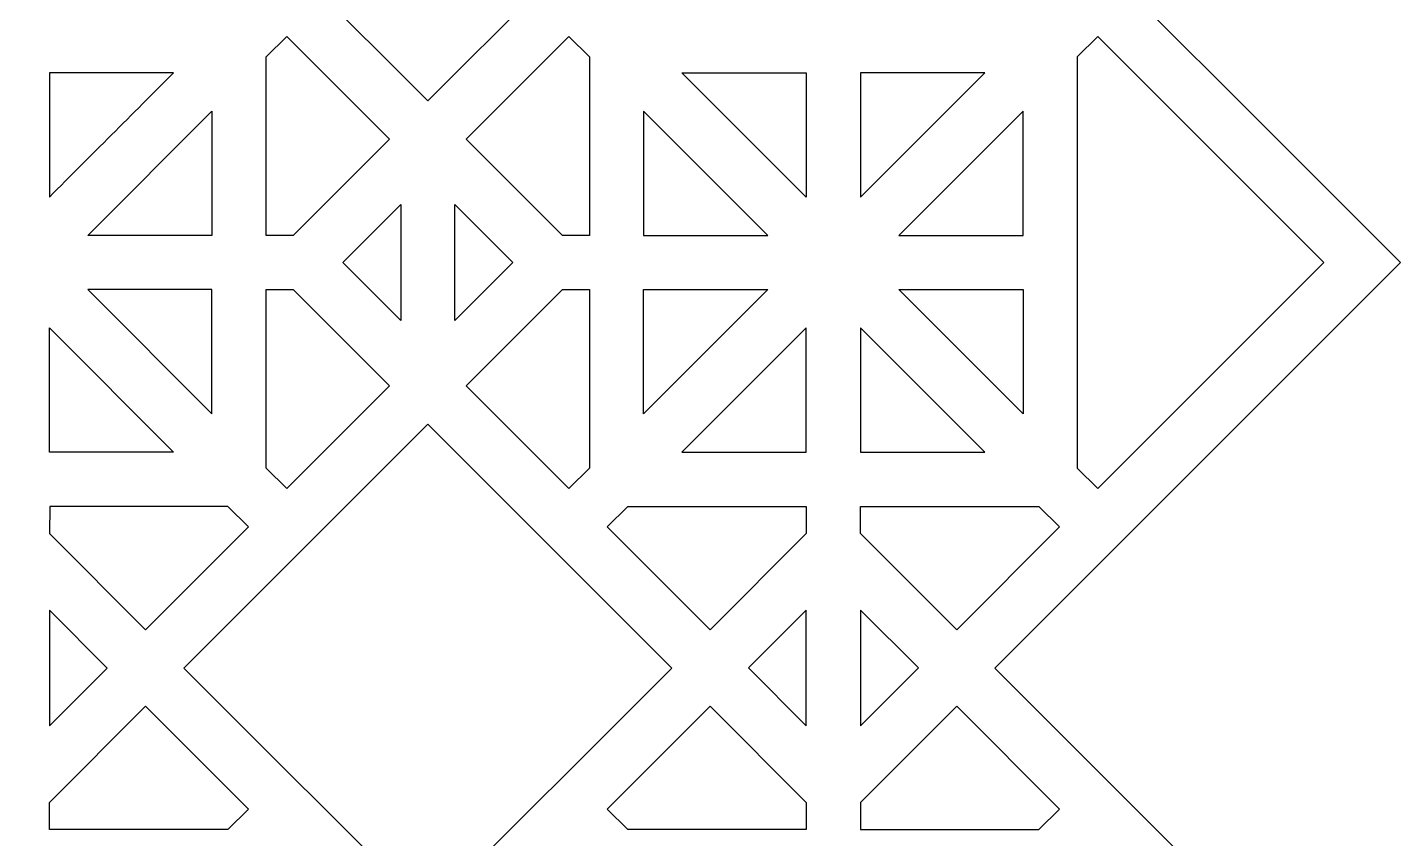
# Model space of a CAD drawing. Header units: centimetres. Extents: x -68 to 68, y -63 to 63.
# Drawn here: x -27.98 to -2.65, y 11.82 to 26.78 of the extents above; entities that cross this region are included whole.
import ezdxf

# ---------------------------------------------------------------- set-up
doc = ezdxf.new("R2010")
doc.units = ezdxf.units.CM
doc.header["$MEASUREMENT"] = 0
doc.layers.add('layer 1', color=7, linetype='Continuous')

msp = doc.modelspace()

# ---------------------------------------------------------------- linework, layer by layer
at = {"layer": 'layer 1', "color": 114}
for points, knots in [([(-13.11224, -62.84331), (-13.11224, -62.84331), (-2.64706, -52.37813), (-2.64706, -52.37813), (-2.64706, -52.37813), (-2.64706, -52.37813), (-10.12967, -44.89556), (-10.12967, -44.89556), (-10.12967, -44.89556), (-10.12967, -44.89556), (-2.64706, -37.41295), (-2.64706, -37.41295), (-2.64706, -37.41295), (-2.64706, -37.41295), (-10.11966, -29.94035), (-10.11966, -29.94035), (-10.11966, -29.94035), (-10.11966, -29.94035), (-2.64706, -22.44777), (-2.64706, -22.44777), (-2.64706, -22.44777), (-2.64706, -22.44777), (-10.12967, -14.96516), (-10.12967, -14.96516), (-10.12967, -14.96516), (-10.12967, -14.96516), (-2.64706, -7.48259), (-2.64706, -7.48259), (-2.64706, -7.48259), (-2.64706, -7.48259), (-10.12964, -0.00001), (-10.12964, -0.00001), (-10.12964, -0.00001), (-10.12964, -0.00001), (-2.64706, 7.48259), (-2.64706, 7.48259), (-2.64706, 7.48259), (-2.64706, 7.48259), (-10.12967, 14.96516), (-10.12967, 14.96516), (-10.12967, 14.96516), (-10.12967, 14.96516), (-2.64706, 22.44777), (-2.64706, 22.44777), (-2.64706, 22.44777), (-2.64706, 22.44777), (-10.11966, 29.92037), (-10.11966, 29.92037), (-10.11966, 29.92037), (-10.11966, 29.92037), (-10.12739, 29.9281), (-10.12739, 29.9281), (-10.12739, 29.9281), (-10.12739, 29.9281), (-10.12965, 29.93036), (-10.12965, 29.93036), (-10.12965, 29.93036), (-10.12965, 29.93036), (-2.64706, 37.41295), (-2.64706, 37.41295), (-2.64706, 37.41295), (-2.64706, 37.41295), (-10.12967, 44.89556), (-10.12967, 44.89556), (-10.12967, 44.89556), (-10.12967, 44.89556), (-2.64706, 52.37813), (-2.64706, 52.37813), (-2.64706, 52.37813), (-2.64706, 52.37813), (-13.11224, 62.84331), (-13.11224, 62.84331), (-13.11224, 62.84331), (-13.11224, 62.84331), (-20.59485, 55.3607), (-20.59485, 55.3607), (-20.59485, 55.3607), (-20.59485, 55.3607), (-28.07742, 62.84331), (-28.07742, 62.84331), (-28.07742, 62.84331), (-28.07742, 62.84331), (-35.56002, 55.36071), (-35.56002, 55.36071), (-35.56002, 55.36071), (-35.56002, 55.36071), (-43.0426, 62.84331), (-43.0426, 62.84331), (-43.0426, 62.84331), (-43.0426, 62.84331), (-50.52517, 55.3607), (-50.52517, 55.3607), (-50.52517, 55.3607), (-50.52517, 55.3607), (-58.00778, 62.84331), (-58.00778, 62.84331), (-58.00778, 62.84331), (-58.00778, 62.84331), (-68.47296, 52.37813), (-68.47296, 52.37813), (-68.47296, 52.37813), (-68.47296, 52.37813), (-60.99035, 44.89556), (-60.99035, 44.89556), (-60.99035, 44.89556), (-60.99035, 44.89556), (-68.47296, 37.41295), (-68.47296, 37.41295), (-68.47296, 37.41295), (-68.47296, 37.41295), (-60.99038, 29.93035), (-60.99038, 29.93035), (-60.99038, 29.93035), (-60.99038, 29.93035), (-68.47296, 22.44777), (-68.47296, 22.44777), (-68.47296, 22.44777), (-68.47296, 22.44777), (-60.99035, 14.96516), (-60.99035, 14.96516), (-60.99035, 14.96516), (-60.99035, 14.96516), (-68.47296, 7.48259), (-68.47296, 7.48259), (-68.47296, 7.48259), (-68.47296, 7.48259), (-60.99037, 0), (-60.99037, 0), (-60.99037, 0), (-60.99037, 0), (-68.47296, -7.48259), (-68.47296, -7.48259), (-68.47296, -7.48259), (-68.47296, -7.48259), (-60.99035, -14.96516), (-60.99035, -14.96516), (-60.99035, -14.96516), (-60.99035, -14.96516), (-68.47296, -22.44777), (-68.47296, -22.44777), (-68.47296, -22.44777), (-68.47296, -22.44777), (-60.99037, -29.93036), (-60.99037, -29.93036), (-60.99037, -29.93036), (-60.99037, -29.93036), (-68.47296, -37.41295), (-68.47296, -37.41295), (-68.47296, -37.41295), (-68.47296, -37.41295), (-60.99035, -44.89556), (-60.99035, -44.89556), (-60.99035, -44.89556), (-60.99035, -44.89556), (-68.47296, -52.37813), (-68.47296, -52.37813), (-68.47296, -52.37813), (-68.47296, -52.37813), (-58.00778, -62.84331), (-58.00778, -62.84331), (-58.00778, -62.84331), (-58.00778, -62.84331), (-50.52518, -55.36071), (-50.52518, -55.36071), (-50.52518, -55.36071), (-50.52518, -55.36071), (-43.0426, -62.84331), (-43.0426, -62.84331), (-43.0426, -62.84331), (-43.0426, -62.84331), (-35.56002, -55.36071), (-35.56002, -55.36071), (-35.56002, -55.36071), (-35.56002, -55.36071), (-28.07742, -62.84331), (-28.07742, -62.84331), (-28.07742, -62.84331), (-28.07742, -62.84331), (-20.59484, -55.36071), (-20.59484, -55.36071), (-20.59484, -55.36071), (-20.59484, -55.36071), (-13.11224, -62.84331), (-13.11224, -62.84331)], [0, 0, 0, 0, 0.0212766, 0.0212766, 0.0212766, 0.0212766, 0.04255319, 0.04255319, 0.04255319, 0.04255319, 0.06382979, 0.06382979, 0.06382979, 0.06382979, 0.08510638, 0.08510638, 0.08510638, 0.08510638, 0.10638298, 0.10638298, 0.10638298, 0.10638298, 0.12765957, 0.12765957, 0.12765957, 0.12765957, 0.14893617, 0.14893617, 0.14893617, 0.14893617, 0.17021277, 0.17021277, 0.17021277, 0.17021277, 0.19148936, 0.19148936, 0.19148936, 0.19148936, 0.21276596, 0.21276596, 0.21276596, 0.21276596, 0.23404255, 0.23404255, 0.23404255, 0.23404255, 0.25531915, 0.25531915, 0.25531915, 0.25531915, 0.27659574, 0.27659574, 0.27659574, 0.27659574, 0.29787234, 0.29787234, 0.29787234, 0.29787234, 0.31914894, 0.31914894, 0.31914894, 0.31914894, 0.34042553, 0.34042553, 0.34042553, 0.34042553, 0.36170213, 0.36170213, 0.36170213, 0.36170213, 0.38297872, 0.38297872, 0.38297872, 0.38297872, 0.40425532, 0.40425532, 0.40425532, 0.40425532, 0.42553191, 0.42553191, 0.42553191, 0.42553191, 0.44680851, 0.44680851, 0.44680851, 0.44680851, 0.46808511, 0.46808511, 0.46808511, 0.46808511, 0.4893617, 0.4893617, 0.4893617, 0.4893617, 0.5106383, 0.5106383, 0.5106383, 0.5106383, 0.53191489, 0.53191489, 0.53191489, 0.53191489, 0.55319149, 0.55319149, 0.55319149, 0.55319149, 0.57446809, 0.57446809, 0.57446809, 0.57446809, 0.59574468, 0.59574468, 0.59574468, 0.59574468, 0.61702128, 0.61702128, 0.61702128, 0.61702128, 0.63829787, 0.63829787, 0.63829787, 0.63829787, 0.65957447, 0.65957447, 0.65957447, 0.65957447, 0.68085106, 0.68085106, 0.68085106, 0.68085106, 0.70212766, 0.70212766, 0.70212766, 0.70212766, 0.72340426, 0.72340426, 0.72340426, 0.72340426, 0.74468085, 0.74468085, 0.74468085, 0.74468085, 0.76595745, 0.76595745, 0.76595745, 0.76595745, 0.78723404, 0.78723404, 0.78723404, 0.78723404, 0.80851064, 0.80851064, 0.80851064, 0.80851064, 0.82978723, 0.82978723, 0.82978723, 0.82978723, 0.85106383, 0.85106383, 0.85106383, 0.85106383, 0.87234043, 0.87234043, 0.87234043, 0.87234043, 0.89361702, 0.89361702, 0.89361702, 0.89361702, 0.91489362, 0.91489362, 0.91489362, 0.91489362, 0.93617021, 0.93617021, 0.93617021, 0.93617021, 0.95744681, 0.95744681, 0.95744681, 0.95744681, 1, 1, 1, 1]), ([(-25.09484, 29.93036), (-25.09484, 29.93036), (-20.59485, 34.43037), (-20.59485, 34.43037), (-20.59485, 34.43037), (-19.09271, 32.93255), (-17.59482, 31.43035), (-16.09484, 29.93037), (-16.09484, 29.93037), (-16.09484, 29.93037), (-18.58524, 27.43996), (-18.58524, 27.43996), (-18.58524, 27.43996), (-18.58524, 27.43996), (-18.58525, 27.43995), (-18.58525, 27.43995), (-18.58525, 27.43995), (-18.58525, 27.43995), (-20.59485, 25.43035), (-20.59485, 25.43035), (-20.59485, 25.43035), (-20.59485, 25.43035), (-25.09307, 29.92859), (-25.09307, 29.92859), (-25.09307, 29.92859), (-25.09307, 29.92859), (-25.09484, 29.93036), (-25.09484, 29.93036), (-25.09484, 29.93036), (-25.09484, 29.93036), (-25.09484, 29.93036), (-25.09484, 29.93036)], [0, 0, 0, 0, 0.11111111, 0.11111111, 0.11111111, 0.11111111, 0.22222222, 0.22222222, 0.22222222, 0.22222222, 0.33333333, 0.33333333, 0.33333333, 0.33333333, 0.44444444, 0.44444444, 0.44444444, 0.44444444, 0.55555556, 0.55555556, 0.55555556, 0.55555556, 0.66666667, 0.66666667, 0.66666667, 0.66666667, 0.77777778, 0.77777778, 0.77777778, 0.77777778, 1, 1, 1, 1]), ([(-23.19839, 26.61967), (-23.19839, 26.61967), (-23.57742, 26.24066), (-23.57742, 26.24066), (-23.57742, 26.24066), (-23.57742, 26.24066), (-23.57742, 22.94777), (-23.57742, 22.94777), (-23.57742, 22.94777), (-23.57742, 22.94777), (-23.07741, 22.94778), (-23.07741, 22.94778), (-23.07741, 22.94778), (-23.07741, 22.94778), (-21.30196, 24.72323), (-21.30196, 24.72323), (-21.30196, 24.72323), (-21.30196, 24.72323), (-23.19839, 26.61967), (-23.19839, 26.61967)], [0, 0, 0, 0, 0.16666667, 0.16666667, 0.16666667, 0.16666667, 0.33333333, 0.33333333, 0.33333333, 0.33333333, 0.5, 0.5, 0.5, 0.5, 0.66666667, 0.66666667, 0.66666667, 0.66666667, 1, 1, 1, 1]), ([(-18.11226, 22.94777), (-18.11226, 22.94777), (-18.10227, 22.94777), (-18.10227, 22.94777), (-18.10227, 22.94777), (-18.10227, 22.94777), (-17.61224, 22.94776), (-17.61224, 22.94776), (-17.61224, 22.94776), (-17.61224, 22.94776), (-17.61224, 22.94777), (-17.61224, 22.94777), (-17.61224, 22.94777), (-17.61224, 22.94777), (-17.61224, 26.24066), (-17.61224, 26.24066), (-17.61224, 26.24066), (-17.61224, 26.24066), (-17.99127, 26.61967), (-17.99127, 26.61967), (-17.99127, 26.61967), (-17.99127, 26.61967), (-19.88771, 24.72323), (-19.88771, 24.72323), (-19.88771, 24.72323), (-19.88771, 24.72323), (-19.88772, 24.72322), (-19.88772, 24.72322), (-19.88772, 24.72322), (-19.88772, 24.72322), (-18.11226, 22.94777), (-18.11226, 22.94777)], [0, 0, 0, 0, 0.11111111, 0.11111111, 0.11111111, 0.11111111, 0.22222222, 0.22222222, 0.22222222, 0.22222222, 0.33333333, 0.33333333, 0.33333333, 0.33333333, 0.44444444, 0.44444444, 0.44444444, 0.44444444, 0.55555556, 0.55555556, 0.55555556, 0.55555556, 0.66666667, 0.66666667, 0.66666667, 0.66666667, 0.77777778, 0.77777778, 0.77777778, 0.77777778, 1, 1, 1, 1]), ([(-8.61224, 26.24072), (-8.61224, 26.24072), (-8.23323, 26.61973), (-8.23323, 26.61973), (-8.23323, 26.61973), (-8.23323, 26.61973), (-4.06127, 22.44777), (-4.06127, 22.44777), (-4.06127, 22.44777), (-4.06127, 22.44777), (-8.23319, 18.27585), (-8.23319, 18.27585), (-8.23319, 18.27585), (-8.23319, 18.27585), (-8.61224, 18.65489), (-8.61224, 18.65489), (-8.61224, 18.65489), (-8.61224, 18.65489), (-8.61224, 26.24072), (-8.61224, 26.24072)], [0, 0, 0, 0, 0.16666667, 0.16666667, 0.16666667, 0.16666667, 0.33333333, 0.33333333, 0.33333333, 0.33333333, 0.5, 0.5, 0.5, 0.5, 0.66666667, 0.66666667, 0.66666667, 0.66666667, 1, 1, 1, 1]), ([(-25.28442, 25.94777), (-26.0487, 25.1835), (-26.81299, 24.41921), (-27.57727, 23.65493), (-27.57727, 23.65493), (-27.57727, 23.65493), (-27.57727, 25.94777), (-27.57727, 25.94777), (-27.57727, 25.94777), (-27.57727, 25.94777), (-25.28442, 25.94777), (-25.28442, 25.94777)], [0, 0, 0, 0, 0.25, 0.25, 0.25, 0.25, 0.5, 0.5, 0.5, 0.5, 1, 1, 1, 1]), ([(-15.90524, 25.94777), (-15.90524, 25.94777), (-13.61239, 23.65493), (-13.61239, 23.65493), (-13.61239, 23.65493), (-13.61239, 23.65493), (-13.61239, 25.94777), (-13.61239, 25.94777), (-13.61239, 25.94777), (-13.61239, 25.94777), (-15.90524, 25.94777), (-15.90524, 25.94777)], [0, 0, 0, 0, 0.25, 0.25, 0.25, 0.25, 0.5, 0.5, 0.5, 0.5, 1, 1, 1, 1]), ([(-12.6124, 23.65491), (-12.6124, 23.65491), (-12.61239, 25.94777), (-12.61239, 25.94777), (-12.61239, 25.94777), (-12.61239, 25.94777), (-10.31952, 25.94778), (-10.31952, 25.94778), (-10.31952, 25.94778), (-10.31952, 25.94778), (-12.6124, 23.65491), (-12.6124, 23.65491)], [0, 0, 0, 0, 0.25, 0.25, 0.25, 0.25, 0.5, 0.5, 0.5, 0.5, 1, 1, 1, 1]), ([(-26.87023, 22.94778), (-26.87023, 22.94778), (-24.57742, 22.94777), (-24.57742, 22.94777), (-24.57742, 22.94777), (-24.57742, 22.94777), (-24.57743, 25.24055), (-24.57743, 25.24055), (-24.57743, 25.24055), (-24.57743, 25.24055), (-26.87023, 22.94778), (-26.87023, 22.94778)], [0, 0, 0, 0, 0.25, 0.25, 0.25, 0.25, 0.5, 0.5, 0.5, 0.5, 1, 1, 1, 1]), ([(-14.31943, 22.94778), (-14.31943, 22.94778), (-16.61224, 22.94777), (-16.61224, 22.94777), (-16.61224, 22.94777), (-16.61224, 22.94777), (-16.61223, 25.24055), (-16.61223, 25.24055), (-16.61223, 25.24055), (-16.61223, 25.24055), (-14.31943, 22.94778), (-14.31943, 22.94778)], [0, 0, 0, 0, 0.25, 0.25, 0.25, 0.25, 0.5, 0.5, 0.5, 0.5, 1, 1, 1, 1]), ([(-11.90535, 22.94777), (-11.90535, 22.94777), (-9.61224, 25.24081), (-9.61224, 25.24081), (-9.61224, 25.24081), (-9.61224, 25.24081), (-9.61224, 22.94777), (-9.61224, 22.94777), (-9.61224, 22.94777), (-9.61224, 22.94777), (-11.90535, 22.94777), (-11.90535, 22.94777)], [0, 0, 0, 0, 0.25, 0.25, 0.25, 0.25, 0.5, 0.5, 0.5, 0.5, 1, 1, 1, 1]), ([(-18.11226, 22.94776), (-18.11226, 22.94776), (-19.88771, 24.72322), (-19.88771, 24.72322), (-19.88771, 24.72322), (-19.88771, 24.72322), (-19.88772, 24.72322), (-19.88772, 24.72322), (-19.88772, 24.72322), (-19.88772, 24.72322), (-19.88772, 24.72323), (-19.88772, 24.72323), (-19.88772, 24.72323), (-19.88772, 24.72323), (-18.11226, 22.94776), (-18.11226, 22.94776)], [0, 0, 0, 0, 0.2, 0.2, 0.2, 0.2, 0.4, 0.4, 0.4, 0.4, 0.6, 0.6, 0.6, 0.6, 1, 1, 1, 1]), ([(-21.09485, 21.37939), (-21.09485, 21.37939), (-21.09484, 23.51613), (-21.09484, 23.51613), (-21.09484, 23.51613), (-21.09484, 23.51613), (-22.1632, 22.44777), (-22.1632, 22.44777), (-22.1632, 22.44777), (-22.1632, 22.44777), (-21.09485, 21.37939), (-21.09485, 21.37939)], [0, 0, 0, 0, 0.25, 0.25, 0.25, 0.25, 0.5, 0.5, 0.5, 0.5, 1, 1, 1, 1]), ([(-20.09485, 23.51611), (-20.09485, 23.51611), (-20.09483, 21.3794), (-20.09483, 21.3794), (-20.09483, 21.3794), (-20.09483, 21.3794), (-19.02646, 22.44777), (-19.02646, 22.44777), (-19.02646, 22.44777), (-19.02646, 22.44777), (-20.09485, 23.51611), (-20.09485, 23.51611)], [0, 0, 0, 0, 0.25, 0.25, 0.25, 0.25, 0.5, 0.5, 0.5, 0.5, 1, 1, 1, 1]), ([(-24.57742, 19.65506), (-24.57742, 19.65506), (-26.87015, 21.94777), (-26.87015, 21.94777), (-26.87015, 21.94777), (-26.87015, 21.94777), (-24.57742, 21.94777), (-24.57742, 21.94777), (-24.57742, 21.94777), (-24.57742, 21.94777), (-24.57742, 19.65506), (-24.57742, 19.65506)], [0, 0, 0, 0, 0.25, 0.25, 0.25, 0.25, 0.5, 0.5, 0.5, 0.5, 1, 1, 1, 1]), ([(-23.57742, 18.65495), (-23.57742, 18.65495), (-23.19837, 18.27588), (-23.19837, 18.27588), (-23.19837, 18.27588), (-23.19837, 18.27588), (-21.30196, 20.17229), (-21.30196, 20.17229), (-21.30196, 20.17229), (-21.30196, 20.17229), (-21.30212, 20.17245), (-21.30212, 20.17245), (-21.30212, 20.17245), (-21.30212, 20.17245), (-23.07744, 21.94777), (-23.07744, 21.94777), (-23.07744, 21.94777), (-23.07744, 21.94777), (-23.57742, 21.94777), (-23.57742, 21.94777), (-23.57742, 21.94777), (-23.57742, 21.94777), (-23.57742, 18.65495), (-23.57742, 18.65495)], [0, 0, 0, 0, 0.14285714, 0.14285714, 0.14285714, 0.14285714, 0.28571429, 0.28571429, 0.28571429, 0.28571429, 0.42857143, 0.42857143, 0.42857143, 0.42857143, 0.57142857, 0.57142857, 0.57142857, 0.57142857, 0.71428571, 0.71428571, 0.71428571, 0.71428571, 1, 1, 1, 1]), ([(-19.88772, 20.17228), (-19.88772, 20.17228), (-17.99129, 18.27588), (-17.99129, 18.27588), (-17.99129, 18.27588), (-17.99129, 18.27588), (-17.61224, 18.65495), (-17.61224, 18.65495), (-17.61224, 18.65495), (-17.61224, 18.65495), (-17.61224, 21.94777), (-17.61224, 21.94777), (-17.61224, 21.94777), (-17.61224, 21.94777), (-18.11224, 21.94777), (-18.11224, 21.94777), (-18.11224, 21.94777), (-18.11224, 21.94777), (-19.88772, 20.17228), (-19.88772, 20.17228)], [0, 0, 0, 0, 0.16666667, 0.16666667, 0.16666667, 0.16666667, 0.33333333, 0.33333333, 0.33333333, 0.33333333, 0.5, 0.5, 0.5, 0.5, 0.66666667, 0.66666667, 0.66666667, 0.66666667, 1, 1, 1, 1]), ([(-16.61224, 19.65506), (-16.61224, 19.65506), (-14.31951, 21.94777), (-14.31951, 21.94777), (-14.31951, 21.94777), (-14.31951, 21.94777), (-16.61224, 21.94777), (-16.61224, 21.94777), (-16.61224, 21.94777), (-16.61224, 21.94777), (-16.61224, 19.65506), (-16.61224, 19.65506)], [0, 0, 0, 0, 0.25, 0.25, 0.25, 0.25, 0.5, 0.5, 0.5, 0.5, 1, 1, 1, 1]), ([(-9.61224, 19.65477), (-9.61224, 19.65477), (-9.61223, 21.94777), (-9.61223, 21.94777), (-9.61223, 21.94777), (-9.61223, 21.94777), (-11.90524, 21.94777), (-11.90524, 21.94777), (-11.90524, 21.94777), (-11.90524, 21.94777), (-9.61224, 19.65477), (-9.61224, 19.65477)], [0, 0, 0, 0, 0.25, 0.25, 0.25, 0.25, 0.5, 0.5, 0.5, 0.5, 1, 1, 1, 1]), ([(-27.57727, 18.94778), (-27.57727, 18.94778), (-25.28435, 18.94777), (-25.28435, 18.94777), (-25.28435, 18.94777), (-25.28435, 18.94777), (-27.57727, 21.24072), (-27.57727, 21.24072), (-27.57727, 21.24072), (-27.57727, 21.24072), (-27.57727, 18.94778), (-27.57727, 18.94778)], [0, 0, 0, 0, 0.25, 0.25, 0.25, 0.25, 0.5, 0.5, 0.5, 0.5, 1, 1, 1, 1]), ([(-13.61239, 18.94778), (-13.61239, 18.94778), (-15.90531, 18.94777), (-15.90531, 18.94777), (-15.90531, 18.94777), (-15.90531, 18.94777), (-13.61239, 21.24072), (-13.61239, 21.24072), (-13.61239, 21.24072), (-13.61239, 21.24072), (-13.61239, 18.94778), (-13.61239, 18.94778)], [0, 0, 0, 0, 0.25, 0.25, 0.25, 0.25, 0.5, 0.5, 0.5, 0.5, 1, 1, 1, 1]), ([(-10.31948, 18.94778), (-10.31948, 18.94778), (-12.61239, 18.94777), (-12.61239, 18.94777), (-12.61239, 18.94777), (-12.61239, 18.94777), (-12.61239, 20.09425), (-12.61239, 20.09425), (-12.61239, 20.09425), (-12.61239, 20.09425), (-12.6124, 20.09425), (-12.6124, 20.09425), (-12.6124, 20.09425), (-12.6124, 20.09425), (-12.6124, 21.24071), (-12.6124, 21.24071), (-12.6124, 21.24071), (-12.6124, 21.24071), (-10.31948, 18.94778), (-10.31948, 18.94778)], [0, 0, 0, 0, 0.16666667, 0.16666667, 0.16666667, 0.16666667, 0.33333333, 0.33333333, 0.33333333, 0.33333333, 0.5, 0.5, 0.5, 0.5, 0.66666667, 0.66666667, 0.66666667, 0.66666667, 1, 1, 1, 1]), ([(-20.59484, 19.46517), (-20.59484, 19.46517), (-16.09485, 14.96516), (-16.09485, 14.96516), (-16.09485, 14.96516), (-16.09485, 14.96516), (-20.59483, 10.46516), (-20.59483, 10.46516), (-20.59483, 10.46516), (-20.59483, 10.46516), (-25.09484, 14.96515), (-25.09484, 14.96515), (-25.09484, 14.96515), (-25.09484, 14.96515), (-20.59484, 19.46517), (-20.59484, 19.46517)], [0, 0, 0, 0, 0.2, 0.2, 0.2, 0.2, 0.4, 0.4, 0.4, 0.4, 0.6, 0.6, 0.6, 0.6, 1, 1, 1, 1]), ([(-27.56727, 17.94777), (-27.56727, 17.94777), (-24.28446, 17.94777), (-24.28446, 17.94777), (-24.28446, 17.94777), (-24.28446, 17.94777), (-23.90548, 17.56877), (-23.90548, 17.56877), (-23.90548, 17.56877), (-23.90548, 17.56877), (-25.80195, 15.67227), (-25.80195, 15.67227), (-25.80195, 15.67227), (-25.80195, 15.67227), (-27.57728, 17.44759), (-27.57728, 17.44759), (-27.57728, 17.44759), (-27.57728, 17.44759), (-27.56727, 17.94777), (-27.56727, 17.94777)], [0, 0, 0, 0, 0.16666667, 0.16666667, 0.16666667, 0.16666667, 0.33333333, 0.33333333, 0.33333333, 0.33333333, 0.5, 0.5, 0.5, 0.5, 0.66666667, 0.66666667, 0.66666667, 0.66666667, 1, 1, 1, 1]), ([(-13.6124, 17.44761), (-13.6124, 17.44761), (-13.61239, 17.94777), (-13.61239, 17.94777), (-13.61239, 17.94777), (-13.61239, 17.94777), (-16.9052, 17.94777), (-16.9052, 17.94777), (-16.9052, 17.94777), (-16.9052, 17.94777), (-17.28418, 17.56877), (-17.28418, 17.56877), (-17.28418, 17.56877), (-17.28418, 17.56877), (-15.38771, 15.6723), (-15.38771, 15.6723), (-15.38771, 15.6723), (-15.38771, 15.6723), (-13.6124, 17.44761), (-13.6124, 17.44761)], [0, 0, 0, 0, 0.16666667, 0.16666667, 0.16666667, 0.16666667, 0.33333333, 0.33333333, 0.33333333, 0.33333333, 0.5, 0.5, 0.5, 0.5, 0.66666667, 0.66666667, 0.66666667, 0.66666667, 1, 1, 1, 1]), ([(-10.83677, 15.67226), (-10.83677, 15.67226), (-8.9403, 17.56874), (-8.9403, 17.56874), (-8.9403, 17.56874), (-8.9403, 17.56874), (-9.31935, 17.94777), (-9.31935, 17.94777), (-9.31935, 17.94777), (-9.31935, 17.94777), (-12.61239, 17.94777), (-12.61239, 17.94777), (-12.61239, 17.94777), (-12.61239, 17.94777), (-12.6124, 17.44791), (-12.6124, 17.44791), (-12.6124, 17.44791), (-12.6124, 17.44791), (-10.83677, 15.67226), (-10.83677, 15.67226)], [0, 0, 0, 0, 0.16666667, 0.16666667, 0.16666667, 0.16666667, 0.33333333, 0.33333333, 0.33333333, 0.33333333, 0.5, 0.5, 0.5, 0.5, 0.66666667, 0.66666667, 0.66666667, 0.66666667, 1, 1, 1, 1]), ([(-27.57727, 13.89695), (-27.57727, 13.89695), (-27.57727, 16.03339), (-27.57727, 16.03339), (-27.57727, 16.03339), (-27.57727, 16.03339), (-26.50906, 14.96516), (-26.50906, 14.96516), (-26.50906, 14.96516), (-26.50906, 14.96516), (-27.57727, 13.89695), (-27.57727, 13.89695)], [0, 0, 0, 0, 0.25, 0.25, 0.25, 0.25, 0.5, 0.5, 0.5, 0.5, 1, 1, 1, 1]), ([(-13.61239, 13.89693), (-13.61239, 13.89693), (-14.6806, 14.96519), (-14.6806, 14.96519), (-14.6806, 14.96519), (-14.6806, 14.96519), (-13.61239, 16.0334), (-13.61239, 16.0334), (-13.61239, 16.0334), (-13.61239, 16.0334), (-13.61239, 13.89693), (-13.61239, 13.89693)], [0, 0, 0, 0, 0.25, 0.25, 0.25, 0.25, 0.5, 0.5, 0.5, 0.5, 1, 1, 1, 1]), ([(-12.61238, 13.89666), (-12.61238, 13.89666), (-12.61239, 16.03369), (-12.61239, 16.03369), (-12.61239, 16.03369), (-12.61239, 16.03369), (-11.54387, 14.96517), (-11.54387, 14.96517), (-11.54387, 14.96517), (-11.54387, 14.96517), (-12.61238, 13.89666), (-12.61238, 13.89666)], [0, 0, 0, 0, 0.25, 0.25, 0.25, 0.25, 0.5, 0.5, 0.5, 0.5, 1, 1, 1, 1]), ([(-25.80196, 14.25806), (-25.80196, 14.25806), (-27.57727, 12.48274), (-27.57727, 12.48274), (-27.57727, 12.48274), (-27.57727, 12.48274), (-27.57727, 11.98259), (-27.57727, 11.98259), (-27.57727, 11.98259), (-27.57727, 11.98259), (-24.28446, 11.98259), (-24.28446, 11.98259), (-24.28446, 11.98259), (-24.28446, 11.98259), (-23.90548, 12.36159), (-23.90548, 12.36159), (-23.90548, 12.36159), (-23.90548, 12.36159), (-25.80195, 14.25805), (-25.80195, 14.25805), (-25.80195, 14.25805), (-25.80195, 14.25805), (-25.80195, 14.25806), (-25.80195, 14.25806), (-25.80195, 14.25806), (-25.80195, 14.25806), (-25.80196, 14.25806), (-25.80196, 14.25806)], [0, 0, 0, 0, 0.125, 0.125, 0.125, 0.125, 0.25, 0.25, 0.25, 0.25, 0.375, 0.375, 0.375, 0.375, 0.5, 0.5, 0.5, 0.5, 0.625, 0.625, 0.625, 0.625, 0.75, 0.75, 0.75, 0.75, 1, 1, 1, 1]), ([(-13.61239, 11.98259), (-13.61239, 11.98259), (-13.61239, 12.48272), (-13.61239, 12.48272), (-13.61239, 12.48272), (-13.61239, 12.48272), (-15.38773, 14.25805), (-15.38773, 14.25805), (-15.38773, 14.25805), (-15.38773, 14.25805), (-17.28418, 12.36159), (-17.28418, 12.36159), (-17.28418, 12.36159), (-17.28418, 12.36159), (-16.9052, 11.98259), (-16.9052, 11.98259), (-16.9052, 11.98259), (-16.9052, 11.98259), (-13.61239, 11.98259), (-13.61239, 11.98259)], [0, 0, 0, 0, 0.16666667, 0.16666667, 0.16666667, 0.16666667, 0.33333333, 0.33333333, 0.33333333, 0.33333333, 0.5, 0.5, 0.5, 0.5, 0.66666667, 0.66666667, 0.66666667, 0.66666667, 1, 1, 1, 1]), ([(-8.9403, 12.36162), (-8.9403, 12.36162), (-9.31935, 11.98259), (-9.31935, 11.98259), (-9.31935, 11.98259), (-9.31935, 11.98259), (-12.61239, 11.98259), (-12.61239, 11.98259), (-12.61239, 11.98259), (-12.61239, 11.98259), (-12.61239, 12.48244), (-12.61239, 12.48244), (-12.61239, 12.48244), (-12.61239, 12.48244), (-10.83677, 14.25806), (-10.83677, 14.25806), (-10.83677, 14.25806), (-10.83677, 14.25806), (-8.9403, 12.36162), (-8.9403, 12.36162)], [0, 0, 0, 0, 0.16666667, 0.16666667, 0.16666667, 0.16666667, 0.33333333, 0.33333333, 0.33333333, 0.33333333, 0.5, 0.5, 0.5, 0.5, 0.66666667, 0.66666667, 0.66666667, 0.66666667, 1, 1, 1, 1])]:
    msp.add_open_spline(points, degree=3, knots=knots, dxfattribs=at)
at = {"layer": 'layer 1', "color": 250, "lineweight": 9}
for points, knots in [([(-13.11224, -62.84331), (-13.11224, -62.84331), (-2.64706, -52.37813), (-2.64706, -52.37813), (-2.64706, -52.37813), (-2.64706, -52.37813), (-10.12967, -44.89556), (-10.12967, -44.89556), (-10.12967, -44.89556), (-10.12967, -44.89556), (-2.64706, -37.41295), (-2.64706, -37.41295), (-2.64706, -37.41295), (-2.64706, -37.41295), (-10.11966, -29.94035), (-10.11966, -29.94035), (-10.11966, -29.94035), (-10.11966, -29.94035), (-2.64706, -22.44777), (-2.64706, -22.44777), (-2.64706, -22.44777), (-2.64706, -22.44777), (-10.12967, -14.96516), (-10.12967, -14.96516), (-10.12967, -14.96516), (-10.12967, -14.96516), (-2.64706, -7.48259), (-2.64706, -7.48259), (-2.64706, -7.48259), (-2.64706, -7.48259), (-10.12964, -0.00001), (-10.12964, -0.00001), (-10.12964, -0.00001), (-10.12964, -0.00001), (-2.64706, 7.48259), (-2.64706, 7.48259), (-2.64706, 7.48259), (-2.64706, 7.48259), (-10.12967, 14.96516), (-10.12967, 14.96516), (-10.12967, 14.96516), (-10.12967, 14.96516), (-2.64706, 22.44777), (-2.64706, 22.44777), (-2.64706, 22.44777), (-2.64706, 22.44777), (-10.11966, 29.92037), (-10.11966, 29.92037), (-10.11966, 29.92037), (-10.11966, 29.92037), (-10.12739, 29.9281), (-10.12739, 29.9281), (-10.12739, 29.9281), (-10.12739, 29.9281), (-10.12965, 29.93036), (-10.12965, 29.93036), (-10.12965, 29.93036), (-10.12965, 29.93036), (-2.64706, 37.41295), (-2.64706, 37.41295), (-2.64706, 37.41295), (-2.64706, 37.41295), (-10.12967, 44.89556), (-10.12967, 44.89556), (-10.12967, 44.89556), (-10.12967, 44.89556), (-2.64706, 52.37813), (-2.64706, 52.37813), (-2.64706, 52.37813), (-2.64706, 52.37813), (-13.11224, 62.84331), (-13.11224, 62.84331), (-13.11224, 62.84331), (-13.11224, 62.84331), (-20.59485, 55.3607), (-20.59485, 55.3607), (-20.59485, 55.3607), (-20.59485, 55.3607), (-28.07742, 62.84331), (-28.07742, 62.84331), (-28.07742, 62.84331), (-28.07742, 62.84331), (-35.56002, 55.36071), (-35.56002, 55.36071), (-35.56002, 55.36071), (-35.56002, 55.36071), (-43.0426, 62.84331), (-43.0426, 62.84331), (-43.0426, 62.84331), (-43.0426, 62.84331), (-50.52517, 55.3607), (-50.52517, 55.3607), (-50.52517, 55.3607), (-50.52517, 55.3607), (-58.00778, 62.84331), (-58.00778, 62.84331), (-58.00778, 62.84331), (-58.00778, 62.84331), (-68.47296, 52.37813), (-68.47296, 52.37813), (-68.47296, 52.37813), (-68.47296, 52.37813), (-60.99035, 44.89556), (-60.99035, 44.89556), (-60.99035, 44.89556), (-60.99035, 44.89556), (-68.47296, 37.41295), (-68.47296, 37.41295), (-68.47296, 37.41295), (-68.47296, 37.41295), (-60.99038, 29.93035), (-60.99038, 29.93035), (-60.99038, 29.93035), (-60.99038, 29.93035), (-68.47296, 22.44777), (-68.47296, 22.44777), (-68.47296, 22.44777), (-68.47296, 22.44777), (-60.99035, 14.96516), (-60.99035, 14.96516), (-60.99035, 14.96516), (-60.99035, 14.96516), (-68.47296, 7.48259), (-68.47296, 7.48259), (-68.47296, 7.48259), (-68.47296, 7.48259), (-60.99037, 0), (-60.99037, 0), (-60.99037, 0), (-60.99037, 0), (-68.47296, -7.48259), (-68.47296, -7.48259), (-68.47296, -7.48259), (-68.47296, -7.48259), (-60.99035, -14.96516), (-60.99035, -14.96516), (-60.99035, -14.96516), (-60.99035, -14.96516), (-68.47296, -22.44777), (-68.47296, -22.44777), (-68.47296, -22.44777), (-68.47296, -22.44777), (-60.99037, -29.93036), (-60.99037, -29.93036), (-60.99037, -29.93036), (-60.99037, -29.93036), (-68.47296, -37.41295), (-68.47296, -37.41295), (-68.47296, -37.41295), (-68.47296, -37.41295), (-60.99035, -44.89556), (-60.99035, -44.89556), (-60.99035, -44.89556), (-60.99035, -44.89556), (-68.47296, -52.37813), (-68.47296, -52.37813), (-68.47296, -52.37813), (-68.47296, -52.37813), (-58.00778, -62.84331), (-58.00778, -62.84331), (-58.00778, -62.84331), (-58.00778, -62.84331), (-50.52518, -55.36071), (-50.52518, -55.36071), (-50.52518, -55.36071), (-50.52518, -55.36071), (-43.0426, -62.84331), (-43.0426, -62.84331), (-43.0426, -62.84331), (-43.0426, -62.84331), (-35.56002, -55.36071), (-35.56002, -55.36071), (-35.56002, -55.36071), (-35.56002, -55.36071), (-28.07742, -62.84331), (-28.07742, -62.84331), (-28.07742, -62.84331), (-28.07742, -62.84331), (-20.59484, -55.36071), (-20.59484, -55.36071), (-20.59484, -55.36071), (-20.59484, -55.36071), (-13.11224, -62.84331), (-13.11224, -62.84331)], [0, 0, 0, 0, 0.0212766, 0.0212766, 0.0212766, 0.0212766, 0.04255319, 0.04255319, 0.04255319, 0.04255319, 0.06382979, 0.06382979, 0.06382979, 0.06382979, 0.08510638, 0.08510638, 0.08510638, 0.08510638, 0.10638298, 0.10638298, 0.10638298, 0.10638298, 0.12765957, 0.12765957, 0.12765957, 0.12765957, 0.14893617, 0.14893617, 0.14893617, 0.14893617, 0.17021277, 0.17021277, 0.17021277, 0.17021277, 0.19148936, 0.19148936, 0.19148936, 0.19148936, 0.21276596, 0.21276596, 0.21276596, 0.21276596, 0.23404255, 0.23404255, 0.23404255, 0.23404255, 0.25531915, 0.25531915, 0.25531915, 0.25531915, 0.27659574, 0.27659574, 0.27659574, 0.27659574, 0.29787234, 0.29787234, 0.29787234, 0.29787234, 0.31914894, 0.31914894, 0.31914894, 0.31914894, 0.34042553, 0.34042553, 0.34042553, 0.34042553, 0.36170213, 0.36170213, 0.36170213, 0.36170213, 0.38297872, 0.38297872, 0.38297872, 0.38297872, 0.40425532, 0.40425532, 0.40425532, 0.40425532, 0.42553191, 0.42553191, 0.42553191, 0.42553191, 0.44680851, 0.44680851, 0.44680851, 0.44680851, 0.46808511, 0.46808511, 0.46808511, 0.46808511, 0.4893617, 0.4893617, 0.4893617, 0.4893617, 0.5106383, 0.5106383, 0.5106383, 0.5106383, 0.53191489, 0.53191489, 0.53191489, 0.53191489, 0.55319149, 0.55319149, 0.55319149, 0.55319149, 0.57446809, 0.57446809, 0.57446809, 0.57446809, 0.59574468, 0.59574468, 0.59574468, 0.59574468, 0.61702128, 0.61702128, 0.61702128, 0.61702128, 0.63829787, 0.63829787, 0.63829787, 0.63829787, 0.65957447, 0.65957447, 0.65957447, 0.65957447, 0.68085106, 0.68085106, 0.68085106, 0.68085106, 0.70212766, 0.70212766, 0.70212766, 0.70212766, 0.72340426, 0.72340426, 0.72340426, 0.72340426, 0.74468085, 0.74468085, 0.74468085, 0.74468085, 0.76595745, 0.76595745, 0.76595745, 0.76595745, 0.78723404, 0.78723404, 0.78723404, 0.78723404, 0.80851064, 0.80851064, 0.80851064, 0.80851064, 0.82978723, 0.82978723, 0.82978723, 0.82978723, 0.85106383, 0.85106383, 0.85106383, 0.85106383, 0.87234043, 0.87234043, 0.87234043, 0.87234043, 0.89361702, 0.89361702, 0.89361702, 0.89361702, 0.91489362, 0.91489362, 0.91489362, 0.91489362, 0.93617021, 0.93617021, 0.93617021, 0.93617021, 0.95744681, 0.95744681, 0.95744681, 0.95744681, 1, 1, 1, 1]), ([(-25.09484, 29.93036), (-25.09484, 29.93036), (-20.59485, 34.43037), (-20.59485, 34.43037), (-20.59485, 34.43037), (-19.09271, 32.93255), (-17.59482, 31.43035), (-16.09484, 29.93037), (-16.09484, 29.93037), (-16.09484, 29.93037), (-18.58524, 27.43996), (-18.58524, 27.43996), (-18.58524, 27.43996), (-18.58524, 27.43996), (-18.58525, 27.43995), (-18.58525, 27.43995), (-18.58525, 27.43995), (-18.58525, 27.43995), (-20.59485, 25.43035), (-20.59485, 25.43035), (-20.59485, 25.43035), (-20.59485, 25.43035), (-25.09307, 29.92859), (-25.09307, 29.92859), (-25.09307, 29.92859), (-25.09307, 29.92859), (-25.09484, 29.93036), (-25.09484, 29.93036), (-25.09484, 29.93036), (-25.09484, 29.93036), (-25.09484, 29.93036), (-25.09484, 29.93036)], [0, 0, 0, 0, 0.11111111, 0.11111111, 0.11111111, 0.11111111, 0.22222222, 0.22222222, 0.22222222, 0.22222222, 0.33333333, 0.33333333, 0.33333333, 0.33333333, 0.44444444, 0.44444444, 0.44444444, 0.44444444, 0.55555556, 0.55555556, 0.55555556, 0.55555556, 0.66666667, 0.66666667, 0.66666667, 0.66666667, 0.77777778, 0.77777778, 0.77777778, 0.77777778, 1, 1, 1, 1]), ([(-23.19839, 26.61967), (-23.19839, 26.61967), (-23.57742, 26.24066), (-23.57742, 26.24066), (-23.57742, 26.24066), (-23.57742, 26.24066), (-23.57742, 22.94777), (-23.57742, 22.94777), (-23.57742, 22.94777), (-23.57742, 22.94777), (-23.07741, 22.94778), (-23.07741, 22.94778), (-23.07741, 22.94778), (-23.07741, 22.94778), (-21.30196, 24.72323), (-21.30196, 24.72323), (-21.30196, 24.72323), (-21.30196, 24.72323), (-23.19839, 26.61967), (-23.19839, 26.61967)], [0, 0, 0, 0, 0.16666667, 0.16666667, 0.16666667, 0.16666667, 0.33333333, 0.33333333, 0.33333333, 0.33333333, 0.5, 0.5, 0.5, 0.5, 0.66666667, 0.66666667, 0.66666667, 0.66666667, 1, 1, 1, 1]), ([(-18.11226, 22.94777), (-18.11226, 22.94777), (-18.10227, 22.94777), (-18.10227, 22.94777), (-18.10227, 22.94777), (-18.10227, 22.94777), (-17.61224, 22.94776), (-17.61224, 22.94776), (-17.61224, 22.94776), (-17.61224, 22.94776), (-17.61224, 22.94777), (-17.61224, 22.94777), (-17.61224, 22.94777), (-17.61224, 22.94777), (-17.61224, 26.24066), (-17.61224, 26.24066), (-17.61224, 26.24066), (-17.61224, 26.24066), (-17.99127, 26.61967), (-17.99127, 26.61967), (-17.99127, 26.61967), (-17.99127, 26.61967), (-19.88771, 24.72323), (-19.88771, 24.72323), (-19.88771, 24.72323), (-19.88771, 24.72323), (-19.88772, 24.72322), (-19.88772, 24.72322)], [0, 0, 0, 0, 0.125, 0.125, 0.125, 0.125, 0.25, 0.25, 0.25, 0.25, 0.375, 0.375, 0.375, 0.375, 0.5, 0.5, 0.5, 0.5, 0.625, 0.625, 0.625, 0.625, 0.75, 0.75, 0.75, 0.75, 1, 1, 1, 1]), ([(-8.61224, 26.24072), (-8.61224, 26.24072), (-8.23323, 26.61973), (-8.23323, 26.61973), (-8.23323, 26.61973), (-8.23323, 26.61973), (-4.06127, 22.44777), (-4.06127, 22.44777), (-4.06127, 22.44777), (-4.06127, 22.44777), (-8.23319, 18.27585), (-8.23319, 18.27585), (-8.23319, 18.27585), (-8.23319, 18.27585), (-8.61224, 18.65489), (-8.61224, 18.65489), (-8.61224, 18.65489), (-8.61224, 18.65489), (-8.61224, 26.24072), (-8.61224, 26.24072)], [0, 0, 0, 0, 0.16666667, 0.16666667, 0.16666667, 0.16666667, 0.33333333, 0.33333333, 0.33333333, 0.33333333, 0.5, 0.5, 0.5, 0.5, 0.66666667, 0.66666667, 0.66666667, 0.66666667, 1, 1, 1, 1]), ([(-25.28442, 25.94777), (-26.0487, 25.1835), (-26.81299, 24.41921), (-27.57727, 23.65493), (-27.57727, 23.65493), (-27.57727, 23.65493), (-27.57727, 25.94777), (-27.57727, 25.94777), (-27.57727, 25.94777), (-27.57727, 25.94777), (-25.28442, 25.94777), (-25.28442, 25.94777)], [0, 0, 0, 0, 0.25, 0.25, 0.25, 0.25, 0.5, 0.5, 0.5, 0.5, 1, 1, 1, 1]), ([(-15.90524, 25.94777), (-15.90524, 25.94777), (-13.61239, 23.65493), (-13.61239, 23.65493), (-13.61239, 23.65493), (-13.61239, 23.65493), (-13.61239, 25.94777), (-13.61239, 25.94777), (-13.61239, 25.94777), (-13.61239, 25.94777), (-15.90524, 25.94777), (-15.90524, 25.94777)], [0, 0, 0, 0, 0.25, 0.25, 0.25, 0.25, 0.5, 0.5, 0.5, 0.5, 1, 1, 1, 1]), ([(-12.6124, 23.65491), (-12.6124, 23.65491), (-12.61239, 25.94777), (-12.61239, 25.94777), (-12.61239, 25.94777), (-12.61239, 25.94777), (-10.31952, 25.94778), (-10.31952, 25.94778), (-10.31952, 25.94778), (-10.31952, 25.94778), (-12.6124, 23.65491), (-12.6124, 23.65491)], [0, 0, 0, 0, 0.25, 0.25, 0.25, 0.25, 0.5, 0.5, 0.5, 0.5, 1, 1, 1, 1]), ([(-26.87023, 22.94778), (-26.87023, 22.94778), (-24.57742, 22.94777), (-24.57742, 22.94777), (-24.57742, 22.94777), (-24.57742, 22.94777), (-24.57743, 25.24055), (-24.57743, 25.24055), (-24.57743, 25.24055), (-24.57743, 25.24055), (-26.87023, 22.94778), (-26.87023, 22.94778)], [0, 0, 0, 0, 0.25, 0.25, 0.25, 0.25, 0.5, 0.5, 0.5, 0.5, 1, 1, 1, 1]), ([(-14.31943, 22.94778), (-14.31943, 22.94778), (-16.61224, 22.94777), (-16.61224, 22.94777), (-16.61224, 22.94777), (-16.61224, 22.94777), (-16.61223, 25.24055), (-16.61223, 25.24055), (-16.61223, 25.24055), (-16.61223, 25.24055), (-14.31943, 22.94778), (-14.31943, 22.94778)], [0, 0, 0, 0, 0.25, 0.25, 0.25, 0.25, 0.5, 0.5, 0.5, 0.5, 1, 1, 1, 1]), ([(-11.90535, 22.94777), (-11.90535, 22.94777), (-9.61224, 25.24081), (-9.61224, 25.24081), (-9.61224, 25.24081), (-9.61224, 25.24081), (-9.61224, 22.94777), (-9.61224, 22.94777), (-9.61224, 22.94777), (-9.61224, 22.94777), (-11.90535, 22.94777), (-11.90535, 22.94777)], [0, 0, 0, 0, 0.25, 0.25, 0.25, 0.25, 0.5, 0.5, 0.5, 0.5, 1, 1, 1, 1]), ([(-18.11226, 22.94776), (-18.11226, 22.94776), (-19.88771, 24.72322), (-19.88771, 24.72322), (-19.88771, 24.72322), (-19.88771, 24.72322), (-19.88772, 24.72322), (-19.88772, 24.72322), (-19.88772, 24.72322), (-19.88772, 24.72322), (-19.88772, 24.72323), (-19.88772, 24.72323)], [0, 0, 0, 0, 0.25, 0.25, 0.25, 0.25, 0.5, 0.5, 0.5, 0.5, 1, 1, 1, 1]), ([(-21.09485, 21.37939), (-21.09485, 21.37939), (-21.09484, 23.51613), (-21.09484, 23.51613), (-21.09484, 23.51613), (-21.09484, 23.51613), (-22.1632, 22.44777), (-22.1632, 22.44777), (-22.1632, 22.44777), (-22.1632, 22.44777), (-21.09485, 21.37939), (-21.09485, 21.37939)], [0, 0, 0, 0, 0.25, 0.25, 0.25, 0.25, 0.5, 0.5, 0.5, 0.5, 1, 1, 1, 1]), ([(-20.09485, 23.51611), (-20.09485, 23.51611), (-20.09483, 21.3794), (-20.09483, 21.3794), (-20.09483, 21.3794), (-20.09483, 21.3794), (-19.02646, 22.44777), (-19.02646, 22.44777), (-19.02646, 22.44777), (-19.02646, 22.44777), (-20.09485, 23.51611), (-20.09485, 23.51611)], [0, 0, 0, 0, 0.25, 0.25, 0.25, 0.25, 0.5, 0.5, 0.5, 0.5, 1, 1, 1, 1]), ([(-24.57742, 19.65506), (-24.57742, 19.65506), (-26.87015, 21.94777), (-26.87015, 21.94777), (-26.87015, 21.94777), (-26.87015, 21.94777), (-24.57742, 21.94777), (-24.57742, 21.94777), (-24.57742, 21.94777), (-24.57742, 21.94777), (-24.57742, 19.65506), (-24.57742, 19.65506)], [0, 0, 0, 0, 0.25, 0.25, 0.25, 0.25, 0.5, 0.5, 0.5, 0.5, 1, 1, 1, 1]), ([(-23.57742, 18.65495), (-23.57742, 18.65495), (-23.19837, 18.27588), (-23.19837, 18.27588), (-23.19837, 18.27588), (-23.19837, 18.27588), (-21.30196, 20.17229), (-21.30196, 20.17229), (-21.30196, 20.17229), (-21.30196, 20.17229), (-21.30212, 20.17245), (-21.30212, 20.17245), (-21.30212, 20.17245), (-21.30212, 20.17245), (-23.07744, 21.94777), (-23.07744, 21.94777), (-23.07744, 21.94777), (-23.07744, 21.94777), (-23.57742, 21.94777), (-23.57742, 21.94777), (-23.57742, 21.94777), (-23.57742, 21.94777), (-23.57742, 18.65495), (-23.57742, 18.65495)], [0, 0, 0, 0, 0.14285714, 0.14285714, 0.14285714, 0.14285714, 0.28571429, 0.28571429, 0.28571429, 0.28571429, 0.42857143, 0.42857143, 0.42857143, 0.42857143, 0.57142857, 0.57142857, 0.57142857, 0.57142857, 0.71428571, 0.71428571, 0.71428571, 0.71428571, 1, 1, 1, 1]), ([(-19.88772, 20.17228), (-19.88772, 20.17228), (-17.99129, 18.27588), (-17.99129, 18.27588), (-17.99129, 18.27588), (-17.99129, 18.27588), (-17.61224, 18.65495), (-17.61224, 18.65495), (-17.61224, 18.65495), (-17.61224, 18.65495), (-17.61224, 21.94777), (-17.61224, 21.94777), (-17.61224, 21.94777), (-17.61224, 21.94777), (-18.11224, 21.94777), (-18.11224, 21.94777), (-18.11224, 21.94777), (-18.11224, 21.94777), (-19.88772, 20.17228), (-19.88772, 20.17228)], [0, 0, 0, 0, 0.16666667, 0.16666667, 0.16666667, 0.16666667, 0.33333333, 0.33333333, 0.33333333, 0.33333333, 0.5, 0.5, 0.5, 0.5, 0.66666667, 0.66666667, 0.66666667, 0.66666667, 1, 1, 1, 1]), ([(-16.61224, 19.65506), (-16.61224, 19.65506), (-14.31951, 21.94777), (-14.31951, 21.94777), (-14.31951, 21.94777), (-14.31951, 21.94777), (-16.61224, 21.94777), (-16.61224, 21.94777), (-16.61224, 21.94777), (-16.61224, 21.94777), (-16.61224, 19.65506), (-16.61224, 19.65506)], [0, 0, 0, 0, 0.25, 0.25, 0.25, 0.25, 0.5, 0.5, 0.5, 0.5, 1, 1, 1, 1]), ([(-9.61224, 19.65477), (-9.61224, 19.65477), (-9.61223, 21.94777), (-9.61223, 21.94777), (-9.61223, 21.94777), (-9.61223, 21.94777), (-11.90524, 21.94777), (-11.90524, 21.94777), (-11.90524, 21.94777), (-11.90524, 21.94777), (-9.61224, 19.65477), (-9.61224, 19.65477)], [0, 0, 0, 0, 0.25, 0.25, 0.25, 0.25, 0.5, 0.5, 0.5, 0.5, 1, 1, 1, 1]), ([(-27.57727, 18.94778), (-27.57727, 18.94778), (-25.28435, 18.94777), (-25.28435, 18.94777), (-25.28435, 18.94777), (-25.28435, 18.94777), (-27.57727, 21.24072), (-27.57727, 21.24072), (-27.57727, 21.24072), (-27.57727, 21.24072), (-27.57727, 18.94778), (-27.57727, 18.94778)], [0, 0, 0, 0, 0.25, 0.25, 0.25, 0.25, 0.5, 0.5, 0.5, 0.5, 1, 1, 1, 1]), ([(-13.61239, 18.94778), (-13.61239, 18.94778), (-15.90531, 18.94777), (-15.90531, 18.94777), (-15.90531, 18.94777), (-15.90531, 18.94777), (-13.61239, 21.24072), (-13.61239, 21.24072), (-13.61239, 21.24072), (-13.61239, 21.24072), (-13.61239, 18.94778), (-13.61239, 18.94778)], [0, 0, 0, 0, 0.25, 0.25, 0.25, 0.25, 0.5, 0.5, 0.5, 0.5, 1, 1, 1, 1]), ([(-10.31948, 18.94778), (-10.31948, 18.94778), (-12.61239, 18.94777), (-12.61239, 18.94777), (-12.61239, 18.94777), (-12.61239, 18.94777), (-12.61239, 20.09425), (-12.61239, 20.09425), (-12.61239, 20.09425), (-12.61239, 20.09425), (-12.6124, 20.09425), (-12.6124, 20.09425), (-12.6124, 20.09425), (-12.6124, 20.09425), (-12.6124, 21.24071), (-12.6124, 21.24071), (-12.6124, 21.24071), (-12.6124, 21.24071), (-10.31948, 18.94778), (-10.31948, 18.94778)], [0, 0, 0, 0, 0.16666667, 0.16666667, 0.16666667, 0.16666667, 0.33333333, 0.33333333, 0.33333333, 0.33333333, 0.5, 0.5, 0.5, 0.5, 0.66666667, 0.66666667, 0.66666667, 0.66666667, 1, 1, 1, 1]), ([(-20.59484, 19.46517), (-20.59484, 19.46517), (-16.09485, 14.96516), (-16.09485, 14.96516), (-16.09485, 14.96516), (-16.09485, 14.96516), (-20.59483, 10.46516), (-20.59483, 10.46516), (-20.59483, 10.46516), (-20.59483, 10.46516), (-25.09484, 14.96515), (-25.09484, 14.96515), (-25.09484, 14.96515), (-25.09484, 14.96515), (-20.59484, 19.46517), (-20.59484, 19.46517)], [0, 0, 0, 0, 0.2, 0.2, 0.2, 0.2, 0.4, 0.4, 0.4, 0.4, 0.6, 0.6, 0.6, 0.6, 1, 1, 1, 1]), ([(-27.56727, 17.94777), (-27.56727, 17.94777), (-24.28446, 17.94777), (-24.28446, 17.94777), (-24.28446, 17.94777), (-24.28446, 17.94777), (-23.90548, 17.56877), (-23.90548, 17.56877), (-23.90548, 17.56877), (-23.90548, 17.56877), (-25.80195, 15.67227), (-25.80195, 15.67227), (-25.80195, 15.67227), (-25.80195, 15.67227), (-27.57728, 17.44759), (-27.57728, 17.44759), (-27.57728, 17.44759), (-27.57728, 17.44759), (-27.56727, 17.94777), (-27.56727, 17.94777)], [0, 0, 0, 0, 0.16666667, 0.16666667, 0.16666667, 0.16666667, 0.33333333, 0.33333333, 0.33333333, 0.33333333, 0.5, 0.5, 0.5, 0.5, 0.66666667, 0.66666667, 0.66666667, 0.66666667, 1, 1, 1, 1]), ([(-13.6124, 17.44761), (-13.6124, 17.44761), (-13.61239, 17.94777), (-13.61239, 17.94777), (-13.61239, 17.94777), (-13.61239, 17.94777), (-16.9052, 17.94777), (-16.9052, 17.94777), (-16.9052, 17.94777), (-16.9052, 17.94777), (-17.28418, 17.56877), (-17.28418, 17.56877), (-17.28418, 17.56877), (-17.28418, 17.56877), (-15.38771, 15.6723), (-15.38771, 15.6723), (-15.38771, 15.6723), (-15.38771, 15.6723), (-13.6124, 17.44761), (-13.6124, 17.44761)], [0, 0, 0, 0, 0.16666667, 0.16666667, 0.16666667, 0.16666667, 0.33333333, 0.33333333, 0.33333333, 0.33333333, 0.5, 0.5, 0.5, 0.5, 0.66666667, 0.66666667, 0.66666667, 0.66666667, 1, 1, 1, 1]), ([(-10.83677, 15.67226), (-10.83677, 15.67226), (-8.9403, 17.56874), (-8.9403, 17.56874), (-8.9403, 17.56874), (-8.9403, 17.56874), (-9.31935, 17.94777), (-9.31935, 17.94777), (-9.31935, 17.94777), (-9.31935, 17.94777), (-12.61239, 17.94777), (-12.61239, 17.94777), (-12.61239, 17.94777), (-12.61239, 17.94777), (-12.6124, 17.44791), (-12.6124, 17.44791), (-12.6124, 17.44791), (-12.6124, 17.44791), (-10.83677, 15.67226), (-10.83677, 15.67226)], [0, 0, 0, 0, 0.16666667, 0.16666667, 0.16666667, 0.16666667, 0.33333333, 0.33333333, 0.33333333, 0.33333333, 0.5, 0.5, 0.5, 0.5, 0.66666667, 0.66666667, 0.66666667, 0.66666667, 1, 1, 1, 1]), ([(-27.57727, 13.89695), (-27.57727, 13.89695), (-27.57727, 16.03339), (-27.57727, 16.03339), (-27.57727, 16.03339), (-27.57727, 16.03339), (-26.50906, 14.96516), (-26.50906, 14.96516), (-26.50906, 14.96516), (-26.50906, 14.96516), (-27.57727, 13.89695), (-27.57727, 13.89695)], [0, 0, 0, 0, 0.25, 0.25, 0.25, 0.25, 0.5, 0.5, 0.5, 0.5, 1, 1, 1, 1]), ([(-13.61239, 13.89693), (-13.61239, 13.89693), (-14.6806, 14.96519), (-14.6806, 14.96519), (-14.6806, 14.96519), (-14.6806, 14.96519), (-13.61239, 16.0334), (-13.61239, 16.0334), (-13.61239, 16.0334), (-13.61239, 16.0334), (-13.61239, 13.89693), (-13.61239, 13.89693)], [0, 0, 0, 0, 0.25, 0.25, 0.25, 0.25, 0.5, 0.5, 0.5, 0.5, 1, 1, 1, 1]), ([(-12.61238, 13.89666), (-12.61238, 13.89666), (-12.61239, 16.03369), (-12.61239, 16.03369), (-12.61239, 16.03369), (-12.61239, 16.03369), (-11.54387, 14.96517), (-11.54387, 14.96517), (-11.54387, 14.96517), (-11.54387, 14.96517), (-12.61238, 13.89666), (-12.61238, 13.89666)], [0, 0, 0, 0, 0.25, 0.25, 0.25, 0.25, 0.5, 0.5, 0.5, 0.5, 1, 1, 1, 1]), ([(-25.80196, 14.25806), (-25.80196, 14.25806), (-27.57727, 12.48274), (-27.57727, 12.48274), (-27.57727, 12.48274), (-27.57727, 12.48274), (-27.57727, 11.98259), (-27.57727, 11.98259), (-27.57727, 11.98259), (-27.57727, 11.98259), (-24.28446, 11.98259), (-24.28446, 11.98259), (-24.28446, 11.98259), (-24.28446, 11.98259), (-23.90548, 12.36159), (-23.90548, 12.36159), (-23.90548, 12.36159), (-23.90548, 12.36159), (-25.80195, 14.25805), (-25.80195, 14.25805), (-25.80195, 14.25805), (-25.80195, 14.25805), (-25.80195, 14.25806), (-25.80195, 14.25806), (-25.80195, 14.25806), (-25.80195, 14.25806), (-25.80196, 14.25806), (-25.80196, 14.25806)], [0, 0, 0, 0, 0.125, 0.125, 0.125, 0.125, 0.25, 0.25, 0.25, 0.25, 0.375, 0.375, 0.375, 0.375, 0.5, 0.5, 0.5, 0.5, 0.625, 0.625, 0.625, 0.625, 0.75, 0.75, 0.75, 0.75, 1, 1, 1, 1]), ([(-13.61239, 11.98259), (-13.61239, 11.98259), (-13.61239, 12.48272), (-13.61239, 12.48272), (-13.61239, 12.48272), (-13.61239, 12.48272), (-15.38773, 14.25805), (-15.38773, 14.25805), (-15.38773, 14.25805), (-15.38773, 14.25805), (-17.28418, 12.36159), (-17.28418, 12.36159), (-17.28418, 12.36159), (-17.28418, 12.36159), (-16.9052, 11.98259), (-16.9052, 11.98259), (-16.9052, 11.98259), (-16.9052, 11.98259), (-13.61239, 11.98259), (-13.61239, 11.98259)], [0, 0, 0, 0, 0.16666667, 0.16666667, 0.16666667, 0.16666667, 0.33333333, 0.33333333, 0.33333333, 0.33333333, 0.5, 0.5, 0.5, 0.5, 0.66666667, 0.66666667, 0.66666667, 0.66666667, 1, 1, 1, 1]), ([(-8.9403, 12.36162), (-8.9403, 12.36162), (-9.31935, 11.98259), (-9.31935, 11.98259), (-9.31935, 11.98259), (-9.31935, 11.98259), (-12.61239, 11.98259), (-12.61239, 11.98259), (-12.61239, 11.98259), (-12.61239, 11.98259), (-12.61239, 12.48244), (-12.61239, 12.48244), (-12.61239, 12.48244), (-12.61239, 12.48244), (-10.83677, 14.25806), (-10.83677, 14.25806), (-10.83677, 14.25806), (-10.83677, 14.25806), (-8.9403, 12.36162), (-8.9403, 12.36162)], [0, 0, 0, 0, 0.16666667, 0.16666667, 0.16666667, 0.16666667, 0.33333333, 0.33333333, 0.33333333, 0.33333333, 0.5, 0.5, 0.5, 0.5, 0.66666667, 0.66666667, 0.66666667, 0.66666667, 1, 1, 1, 1])]:
    msp.add_open_spline(points, degree=3, knots=knots, dxfattribs=at)

doc.saveas('drawing.dxf')
